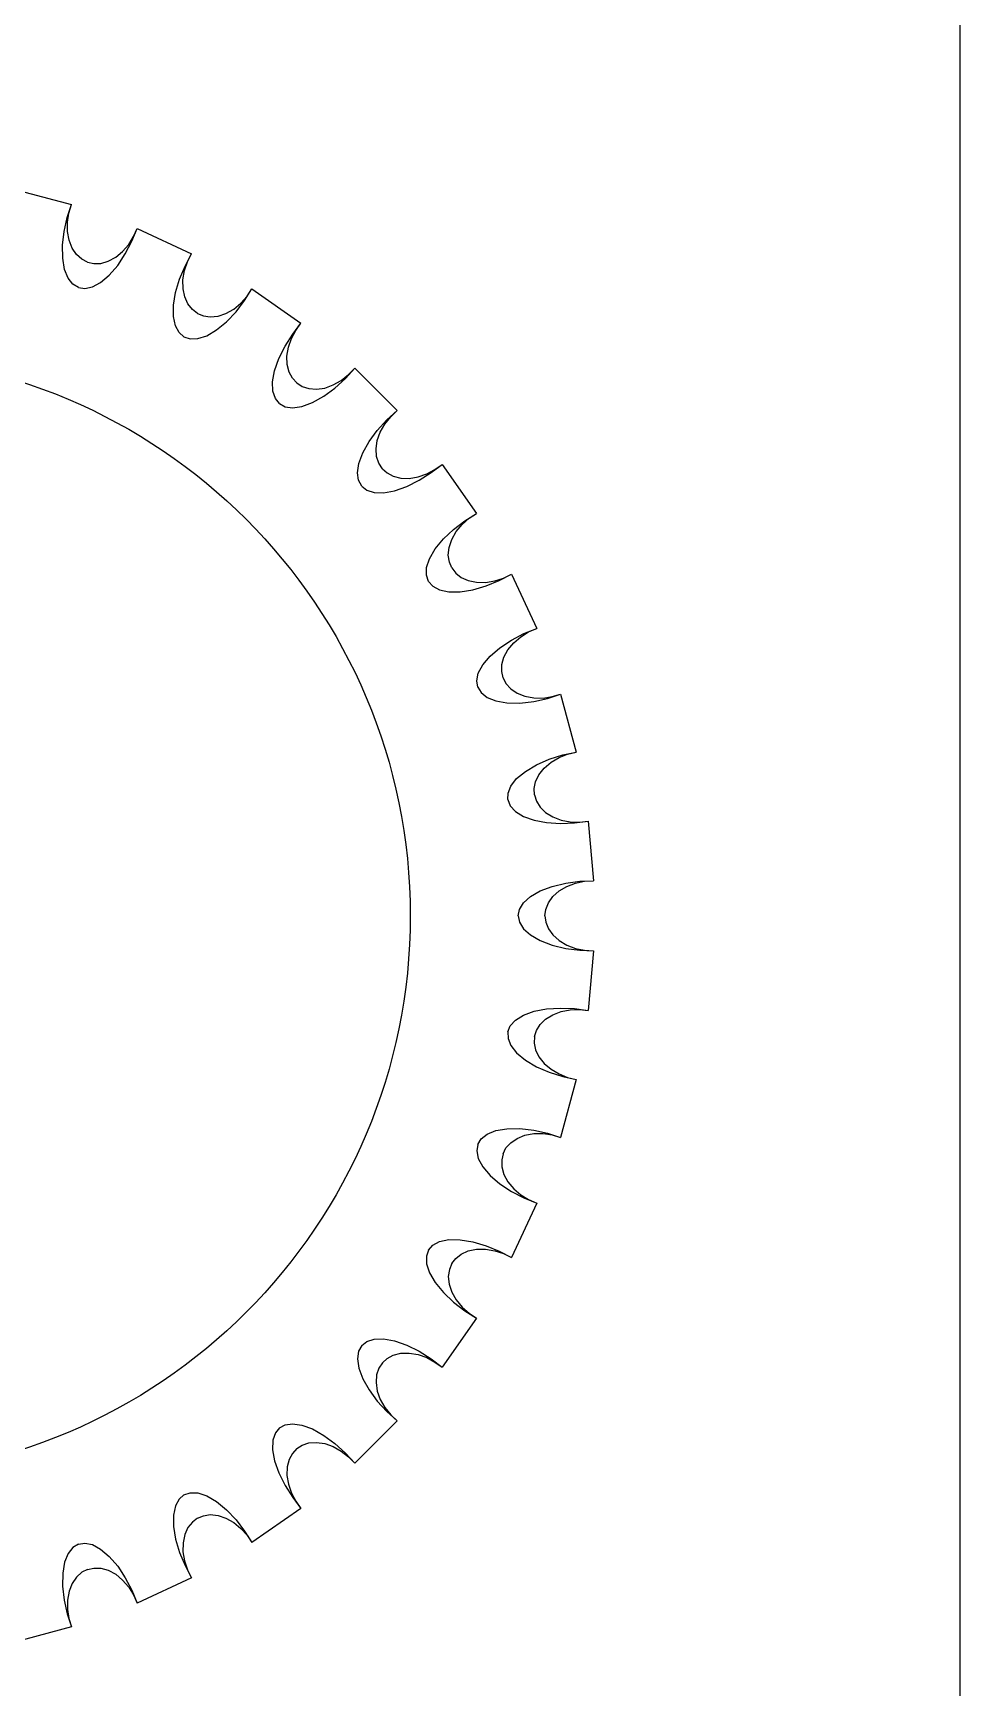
# Model space of a CAD drawing. Extents: x -615 to 711, y 0 to 128.
# Drawn here: x 52 to 60.6, y 51.34 to 66.68 of the extents above; entities that cross this region are included whole.
import ezdxf

# ---------------------------------------------------------------- set-up
doc = ezdxf.new("R2010")
doc.units = 0
doc.layers.add('DXF_EG_PANEL_1_0_MODEL_DX0', color=7, linetype='CONTINUOUS')
doc.layers.add('LAYER1', color=7, linetype='CONTINUOUS')

msp = doc.modelspace()

# ---------------------------------------------------------------- linework, layer by layer
at = {"layer": 'DXF_EG_PANEL_1_0_MODEL_DX0', "color": 178}
msp.add_line((60.6, 128.5), (60.6, 0), dxfattribs=at)
at = {"layer": 'LAYER1', "color": 178}
for p, q in [((51.818, 65.239), (52.355, 65.095)), ((51.818, 65.239), (52.355, 65.095)), ((52.965, 64.873), (53.469, 64.638)), ((52.965, 64.873), (53.469, 64.638)), ((54.031, 64.313), (54.486, 63.995)), ((54.031, 64.313), (54.486, 63.995)), ((54.984, 63.577), (55.377, 63.184)), ((54.984, 63.577), (55.377, 63.184)), ((55.795, 62.686), (56.113, 62.231)), ((55.795, 62.686), (56.113, 62.231)), ((56.438, 61.669), (56.673, 61.165)), ((56.438, 61.669), (56.673, 61.165)), ((56.895, 60.555), (57.039, 60.018)), ((56.895, 60.555), (57.039, 60.018)), ((57.152, 59.378), (57.2, 58.825)), ((57.152, 59.378), (57.2, 58.825)), ((57.2, 58.175), (57.152, 57.622)), ((57.2, 58.175), (57.152, 57.622)), ((57.039, 56.982), (56.895, 56.445)), ((57.039, 56.982), (56.895, 56.445)), ((56.673, 55.835), (56.438, 55.331)), ((56.673, 55.835), (56.438, 55.331)), ((56.113, 54.769), (55.795, 54.314)), ((56.113, 54.769), (55.795, 54.314)), ((55.377, 53.816), (54.984, 53.423)), ((55.377, 53.816), (54.984, 53.423)), ((54.486, 53.005), (54.031, 52.687)), ((54.486, 53.005), (54.031, 52.687)), ((53.469, 52.362), (52.965, 52.127)), ((53.469, 52.362), (52.965, 52.127)), ((52.355, 51.905), (51.818, 51.761)), ((52.355, 51.905), (51.818, 51.761))]:
    msp.add_line(p, q, dxfattribs=at)
for points in [[(52.421, 64.326, 0), (52.369, 64.357, 0), (52.325, 64.413, 0), (52.292, 64.494, 0), (52.275, 64.597, 0), (52.273, 64.717, 0), (52.288, 64.845, 0), (52.316, 64.974, 0), (52.355, 65.095, 0)], [(52.421, 64.326, 0), (52.369, 64.357, 0), (52.325, 64.413, 0), (52.292, 64.494, 0), (52.275, 64.597, 0), (52.273, 64.717, 0), (52.288, 64.845, 0), (52.316, 64.974, 0), (52.355, 65.095, 0)], [(52.506, 64.561, 0), (52.453, 64.588, 0), (52.404, 64.632, 0), (52.364, 64.691, 0), (52.335, 64.764, 0), (52.32, 64.846, 0), (52.319, 64.932, 0), (52.332, 65.016, 0), (52.355, 65.095, 0)], [(52.506, 64.561, 0), (52.453, 64.588, 0), (52.404, 64.632, 0), (52.364, 64.691, 0), (52.335, 64.764, 0), (52.32, 64.846, 0), (52.319, 64.932, 0), (52.332, 65.016, 0), (52.355, 65.095, 0)], [(52.421, 64.326, 0), (52.48, 64.317, 0), (52.55, 64.331, 0), (52.627, 64.373, 0), (52.707, 64.44, 0), (52.785, 64.531, 0), (52.856, 64.639, 0), (52.917, 64.755, 0), (52.965, 64.873, 0)], [(52.421, 64.326, 0), (52.48, 64.317, 0), (52.55, 64.331, 0), (52.627, 64.373, 0), (52.707, 64.44, 0), (52.785, 64.531, 0), (52.856, 64.639, 0), (52.917, 64.755, 0), (52.965, 64.873, 0)], [(52.506, 64.561, 0), (52.564, 64.548, 0), (52.629, 64.55, 0), (52.698, 64.569, 0), (52.767, 64.606, 0), (52.831, 64.66, 0), (52.887, 64.725, 0), (52.932, 64.798, 0), (52.965, 64.873, 0)], [(52.506, 64.561, 0), (52.564, 64.548, 0), (52.629, 64.55, 0), (52.698, 64.569, 0), (52.767, 64.606, 0), (52.831, 64.66, 0), (52.887, 64.725, 0), (52.932, 64.798, 0), (52.965, 64.873, 0)], [(53.4, 63.869, 0), (53.355, 63.909, 0), (53.321, 63.972, 0), (53.303, 64.057, 0), (53.304, 64.162, 0), (53.323, 64.28, 0), (53.36, 64.404, 0), (53.41, 64.525, 0), (53.469, 64.638, 0)], [(53.4, 63.869, 0), (53.355, 63.909, 0), (53.321, 63.972, 0), (53.303, 64.057, 0), (53.304, 64.162, 0), (53.323, 64.28, 0), (53.36, 64.404, 0), (53.41, 64.525, 0), (53.469, 64.638, 0)], [(53.525, 64.086, 0), (53.478, 64.122, 0), (53.437, 64.173, 0), (53.408, 64.238, 0), (53.392, 64.315, 0), (53.391, 64.398, 0), (53.406, 64.483, 0), (53.432, 64.564, 0), (53.469, 64.638, 0)], [(53.525, 64.086, 0), (53.478, 64.122, 0), (53.437, 64.173, 0), (53.408, 64.238, 0), (53.392, 64.315, 0), (53.391, 64.398, 0), (53.406, 64.483, 0), (53.432, 64.564, 0), (53.469, 64.638, 0)], [(53.4, 63.869, 0), (53.457, 63.85, 0), (53.528, 63.852, 0), (53.611, 63.879, 0), (53.702, 63.932, 0), (53.794, 64.008, 0), (53.883, 64.101, 0), (53.963, 64.206, 0), (54.031, 64.313, 0)], [(53.4, 63.869, 0), (53.457, 63.85, 0), (53.528, 63.852, 0), (53.611, 63.879, 0), (53.702, 63.932, 0), (53.794, 64.008, 0), (53.883, 64.101, 0), (53.963, 64.206, 0), (54.031, 64.313, 0)], [(53.525, 64.086, 0), (53.58, 64.063, 0), (53.644, 64.053, 0), (53.716, 64.061, 0), (53.79, 64.085, 0), (53.862, 64.126, 0), (53.929, 64.181, 0), (53.986, 64.245, 0), (54.031, 64.313, 0)], [(53.525, 64.086, 0), (53.58, 64.063, 0), (53.644, 64.053, 0), (53.716, 64.061, 0), (53.79, 64.085, 0), (53.862, 64.126, 0), (53.929, 64.181, 0), (53.986, 64.245, 0), (54.031, 64.313, 0)], [(54.285, 63.249, 0), (54.248, 63.296, 0), (54.225, 63.364, 0), (54.222, 63.451, 0), (54.241, 63.554, 0), (54.281, 63.667, 0), (54.338, 63.783, 0), (54.409, 63.894, 0), (54.486, 63.995, 0)], [(54.285, 63.249, 0), (54.248, 63.296, 0), (54.225, 63.364, 0), (54.222, 63.451, 0), (54.241, 63.554, 0), (54.281, 63.667, 0), (54.338, 63.783, 0), (54.409, 63.894, 0), (54.486, 63.995, 0)], [(54.446, 63.441, 0), (54.406, 63.485, 0), (54.375, 63.542, 0), (54.357, 63.611, 0), (54.355, 63.69, 0), (54.369, 63.772, 0), (54.397, 63.853, 0), (54.438, 63.928, 0), (54.486, 63.995, 0)], [(54.446, 63.441, 0), (54.406, 63.485, 0), (54.375, 63.542, 0), (54.357, 63.611, 0), (54.355, 63.69, 0), (54.369, 63.772, 0), (54.397, 63.853, 0), (54.438, 63.928, 0), (54.486, 63.995, 0)], [(54.285, 63.249, 0), (54.338, 63.22, 0), (54.408, 63.21, 0), (54.495, 63.223, 0), (54.593, 63.259, 0), (54.697, 63.318, 0), (54.801, 63.394, 0), (54.898, 63.483, 0), (54.984, 63.577, 0)], [(54.285, 63.249, 0), (54.338, 63.22, 0), (54.408, 63.21, 0), (54.495, 63.223, 0), (54.593, 63.259, 0), (54.697, 63.318, 0), (54.801, 63.394, 0), (54.898, 63.483, 0), (54.984, 63.577, 0)], [(54.446, 63.441, 0), (54.496, 63.409, 0), (54.558, 63.388, 0), (54.629, 63.383, 0), (54.707, 63.394, 0), (54.785, 63.422, 0), (54.86, 63.465, 0), (54.927, 63.518, 0), (54.984, 63.577, 0)], [(54.446, 63.441, 0), (54.496, 63.409, 0), (54.558, 63.388, 0), (54.629, 63.383, 0), (54.707, 63.394, 0), (54.785, 63.422, 0), (54.86, 63.465, 0), (54.927, 63.518, 0), (54.984, 63.577, 0)], [(55.049, 62.485, 0), (55.02, 62.538, 0), (55.01, 62.608, 0), (55.023, 62.695, 0), (55.059, 62.793, 0), (55.118, 62.897, 0), (55.194, 63.001, 0), (55.283, 63.098, 0), (55.377, 63.184, 0)], [(55.049, 62.485, 0), (55.02, 62.538, 0), (55.01, 62.608, 0), (55.023, 62.695, 0), (55.059, 62.793, 0), (55.118, 62.897, 0), (55.194, 63.001, 0), (55.283, 63.098, 0), (55.377, 63.184, 0)], [(55.241, 62.646, 0), (55.209, 62.696, 0), (55.188, 62.758, 0), (55.183, 62.829, 0), (55.194, 62.907, 0), (55.222, 62.985, 0), (55.265, 63.06, 0), (55.318, 63.127, 0), (55.377, 63.184, 0)], [(55.241, 62.646, 0), (55.209, 62.696, 0), (55.188, 62.758, 0), (55.183, 62.829, 0), (55.194, 62.907, 0), (55.222, 62.985, 0), (55.265, 63.06, 0), (55.318, 63.127, 0), (55.377, 63.184, 0)], [(55.049, 62.485, 0), (55.096, 62.448, 0), (55.164, 62.425, 0), (55.251, 62.422, 0), (55.354, 62.441, 0), (55.467, 62.481, 0), (55.583, 62.538, 0), (55.694, 62.609, 0), (55.795, 62.686, 0)], [(55.049, 62.485, 0), (55.096, 62.448, 0), (55.164, 62.425, 0), (55.251, 62.422, 0), (55.354, 62.441, 0), (55.467, 62.481, 0), (55.583, 62.538, 0), (55.694, 62.609, 0), (55.795, 62.686, 0)], [(55.241, 62.646, 0), (55.285, 62.606, 0), (55.342, 62.575, 0), (55.411, 62.557, 0), (55.49, 62.555, 0), (55.572, 62.569, 0), (55.653, 62.597, 0), (55.728, 62.638, 0), (55.795, 62.686, 0)], [(55.241, 62.646, 0), (55.285, 62.606, 0), (55.342, 62.575, 0), (55.411, 62.557, 0), (55.49, 62.555, 0), (55.572, 62.569, 0), (55.653, 62.597, 0), (55.728, 62.638, 0), (55.795, 62.686, 0)], [(55.669, 61.6, 0), (55.65, 61.657, 0), (55.652, 61.728, 0), (55.679, 61.811, 0), (55.732, 61.902, 0), (55.808, 61.994, 0), (55.901, 62.083, 0), (56.006, 62.163, 0), (56.113, 62.231, 0)], [(55.669, 61.6, 0), (55.65, 61.657, 0), (55.652, 61.728, 0), (55.679, 61.811, 0), (55.732, 61.902, 0), (55.808, 61.994, 0), (55.901, 62.083, 0), (56.006, 62.163, 0), (56.113, 62.231, 0)], [(55.886, 61.725, 0), (55.863, 61.78, 0), (55.853, 61.844, 0), (55.861, 61.916, 0), (55.885, 61.99, 0), (55.926, 62.062, 0), (55.981, 62.129, 0), (56.045, 62.186, 0), (56.113, 62.231, 0)], [(55.886, 61.725, 0), (55.863, 61.78, 0), (55.853, 61.844, 0), (55.861, 61.916, 0), (55.885, 61.99, 0), (55.926, 62.062, 0), (55.981, 62.129, 0), (56.045, 62.186, 0), (56.113, 62.231, 0)], [(55.886, 61.725, 0), (55.922, 61.678, 0), (55.973, 61.637, 0), (56.038, 61.608, 0), (56.115, 61.592, 0), (56.198, 61.591, 0), (56.283, 61.606, 0), (56.364, 61.632, 0), (56.438, 61.669, 0)], [(55.886, 61.725, 0), (55.922, 61.678, 0), (55.973, 61.637, 0), (56.038, 61.608, 0), (56.115, 61.592, 0), (56.198, 61.591, 0), (56.283, 61.606, 0), (56.364, 61.632, 0), (56.438, 61.669, 0)], [(55.669, 61.6, 0), (55.709, 61.555, 0), (55.772, 61.521, 0), (55.857, 61.503, 0), (55.962, 61.504, 0), (56.08, 61.523, 0), (56.204, 61.56, 0), (56.325, 61.61, 0), (56.438, 61.669, 0)], [(55.669, 61.6, 0), (55.709, 61.555, 0), (55.772, 61.521, 0), (55.857, 61.503, 0), (55.962, 61.504, 0), (56.08, 61.523, 0), (56.204, 61.56, 0), (56.325, 61.61, 0), (56.438, 61.669, 0)], [(56.126, 60.621, 0), (56.117, 60.68, 0), (56.131, 60.75, 0), (56.173, 60.827, 0), (56.24, 60.907, 0), (56.331, 60.985, 0), (56.439, 61.056, 0), (56.555, 61.117, 0), (56.673, 61.165, 0)], [(56.126, 60.621, 0), (56.117, 60.68, 0), (56.131, 60.75, 0), (56.173, 60.827, 0), (56.24, 60.907, 0), (56.331, 60.985, 0), (56.439, 61.056, 0), (56.555, 61.117, 0), (56.673, 61.165, 0)], [(56.361, 60.706, 0), (56.348, 60.764, 0), (56.35, 60.829, 0), (56.369, 60.898, 0), (56.406, 60.967, 0), (56.46, 61.031, 0), (56.525, 61.087, 0), (56.598, 61.132, 0), (56.673, 61.165, 0)], [(56.361, 60.706, 0), (56.348, 60.764, 0), (56.35, 60.829, 0), (56.369, 60.898, 0), (56.406, 60.967, 0), (56.46, 61.031, 0), (56.525, 61.087, 0), (56.598, 61.132, 0), (56.673, 61.165, 0)], [(56.126, 60.621, 0), (56.157, 60.569, 0), (56.213, 60.525, 0), (56.294, 60.492, 0), (56.397, 60.475, 0), (56.517, 60.473, 0), (56.645, 60.488, 0), (56.774, 60.516, 0), (56.895, 60.555, 0)], [(56.126, 60.621, 0), (56.157, 60.569, 0), (56.213, 60.525, 0), (56.294, 60.492, 0), (56.397, 60.475, 0), (56.517, 60.473, 0), (56.645, 60.488, 0), (56.774, 60.516, 0), (56.895, 60.555, 0)], [(56.361, 60.706, 0), (56.388, 60.653, 0), (56.432, 60.604, 0), (56.491, 60.564, 0), (56.564, 60.535, 0), (56.646, 60.52, 0), (56.732, 60.519, 0), (56.816, 60.532, 0), (56.895, 60.555, 0)], [(56.361, 60.706, 0), (56.388, 60.653, 0), (56.432, 60.604, 0), (56.491, 60.564, 0), (56.564, 60.535, 0), (56.646, 60.52, 0), (56.732, 60.519, 0), (56.816, 60.532, 0), (56.895, 60.555, 0)], [(56.406, 59.577, 0), (56.407, 59.637, 0), (56.433, 59.703, 0), (56.487, 59.772, 0), (56.568, 59.839, 0), (56.671, 59.9, 0), (56.789, 59.951, 0), (56.914, 59.991, 0), (57.039, 60.018, 0)], [(56.406, 59.577, 0), (56.407, 59.637, 0), (56.433, 59.703, 0), (56.487, 59.772, 0), (56.568, 59.839, 0), (56.671, 59.9, 0), (56.789, 59.951, 0), (56.914, 59.991, 0), (57.039, 60.018, 0)], [(56.652, 59.62, 0), (56.649, 59.68, 0), (56.662, 59.743, 0), (56.693, 59.808, 0), (56.742, 59.869, 0), (56.806, 59.923, 0), (56.88, 59.967, 0), (56.959, 59.999, 0), (57.039, 60.018, 0)], [(56.652, 59.62, 0), (56.649, 59.68, 0), (56.662, 59.743, 0), (56.693, 59.808, 0), (56.742, 59.869, 0), (56.806, 59.923, 0), (56.88, 59.967, 0), (56.959, 59.999, 0), (57.039, 60.018, 0)], [(56.406, 59.577, 0), (56.428, 59.52, 0), (56.475, 59.467, 0), (56.549, 59.421, 0), (56.648, 59.386, 0), (56.765, 59.364, 0), (56.894, 59.356, 0), (57.025, 59.361, 0), (57.152, 59.378, 0)], [(56.406, 59.577, 0), (56.428, 59.52, 0), (56.475, 59.467, 0), (56.549, 59.421, 0), (56.648, 59.386, 0), (56.765, 59.364, 0), (56.894, 59.356, 0), (57.025, 59.361, 0), (57.152, 59.378, 0)], [(56.652, 59.62, 0), (56.67, 59.563, 0), (56.704, 59.508, 0), (56.755, 59.458, 0), (56.822, 59.417, 0), (56.9, 59.388, 0), (56.985, 59.372, 0), (57.07, 59.369, 0), (57.152, 59.378, 0)], [(56.652, 59.62, 0), (56.67, 59.563, 0), (56.704, 59.508, 0), (56.755, 59.458, 0), (56.822, 59.417, 0), (56.9, 59.388, 0), (56.985, 59.372, 0), (57.07, 59.369, 0), (57.152, 59.378, 0)], [(56.5, 58.5, 0), (56.512, 58.559, 0), (56.549, 58.62, 0), (56.614, 58.678, 0), (56.705, 58.73, 0), (56.817, 58.772, 0), (56.942, 58.802, 0), (57.073, 58.82, 0), (57.2, 58.825, 0)], [(56.5, 58.5, 0), (56.512, 58.559, 0), (56.549, 58.62, 0), (56.614, 58.678, 0), (56.705, 58.73, 0), (56.817, 58.772, 0), (56.942, 58.802, 0), (57.073, 58.82, 0), (57.2, 58.825, 0)], [(56.75, 58.5, 0), (56.758, 58.559, 0), (56.782, 58.62, 0), (56.823, 58.678, 0), (56.882, 58.73, 0), (56.954, 58.772, 0), (57.034, 58.802, 0), (57.118, 58.82, 0), (57.2, 58.825, 0)], [(56.75, 58.5, 0), (56.758, 58.559, 0), (56.782, 58.62, 0), (56.823, 58.678, 0), (56.882, 58.73, 0), (56.954, 58.772, 0), (57.034, 58.802, 0), (57.118, 58.82, 0), (57.2, 58.825, 0)], [(56.5, 58.5, 0), (56.512, 58.441, 0), (56.549, 58.38, 0), (56.614, 58.322, 0), (56.705, 58.27, 0), (56.817, 58.228, 0), (56.942, 58.198, 0), (57.073, 58.18, 0), (57.2, 58.175, 0)], [(56.5, 58.5, 0), (56.512, 58.441, 0), (56.549, 58.38, 0), (56.614, 58.322, 0), (56.705, 58.27, 0), (56.817, 58.228, 0), (56.942, 58.198, 0), (57.073, 58.18, 0), (57.2, 58.175, 0)], [(56.75, 58.5, 0), (56.758, 58.441, 0), (56.782, 58.38, 0), (56.823, 58.322, 0), (56.882, 58.27, 0), (56.954, 58.228, 0), (57.034, 58.198, 0), (57.118, 58.18, 0), (57.2, 58.175, 0)], [(56.75, 58.5, 0), (56.758, 58.441, 0), (56.782, 58.38, 0), (56.823, 58.322, 0), (56.882, 58.27, 0), (56.954, 58.228, 0), (57.034, 58.198, 0), (57.118, 58.18, 0), (57.2, 58.175, 0)], [(56.406, 57.423, 0), (56.428, 57.48, 0), (56.475, 57.533, 0), (56.549, 57.579, 0), (56.648, 57.614, 0), (56.765, 57.636, 0), (56.894, 57.644, 0), (57.025, 57.639, 0), (57.152, 57.622, 0)], [(56.406, 57.423, 0), (56.428, 57.48, 0), (56.475, 57.533, 0), (56.549, 57.579, 0), (56.648, 57.614, 0), (56.765, 57.636, 0), (56.894, 57.644, 0), (57.025, 57.639, 0), (57.152, 57.622, 0)], [(56.652, 57.38, 0), (56.67, 57.437, 0), (56.704, 57.492, 0), (56.755, 57.542, 0), (56.822, 57.583, 0), (56.9, 57.612, 0), (56.985, 57.628, 0), (57.07, 57.631, 0), (57.152, 57.622, 0)], [(56.652, 57.38, 0), (56.67, 57.437, 0), (56.704, 57.492, 0), (56.755, 57.542, 0), (56.822, 57.583, 0), (56.9, 57.612, 0), (56.985, 57.628, 0), (57.07, 57.631, 0), (57.152, 57.622, 0)], [(56.406, 57.423, 0), (56.407, 57.363, 0), (56.433, 57.297, 0), (56.487, 57.228, 0), (56.568, 57.161, 0), (56.671, 57.1, 0), (56.789, 57.049, 0), (56.914, 57.009, 0), (57.039, 56.982, 0)], [(56.406, 57.423, 0), (56.407, 57.363, 0), (56.433, 57.297, 0), (56.487, 57.228, 0), (56.568, 57.161, 0), (56.671, 57.1, 0), (56.789, 57.049, 0), (56.914, 57.009, 0), (57.039, 56.982, 0)], [(56.652, 57.38, 0), (56.649, 57.32, 0), (56.662, 57.257, 0), (56.693, 57.192, 0), (56.742, 57.131, 0), (56.806, 57.077, 0), (56.88, 57.033, 0), (56.959, 57.001, 0), (57.039, 56.982, 0)], [(56.652, 57.38, 0), (56.649, 57.32, 0), (56.662, 57.257, 0), (56.693, 57.192, 0), (56.742, 57.131, 0), (56.806, 57.077, 0), (56.88, 57.033, 0), (56.959, 57.001, 0), (57.039, 56.982, 0)], [(56.126, 56.379, 0), (56.157, 56.431, 0), (56.213, 56.475, 0), (56.294, 56.508, 0), (56.397, 56.525, 0), (56.517, 56.527, 0), (56.645, 56.512, 0), (56.774, 56.484, 0), (56.895, 56.445, 0)], [(56.126, 56.379, 0), (56.157, 56.431, 0), (56.213, 56.475, 0), (56.294, 56.508, 0), (56.397, 56.525, 0), (56.517, 56.527, 0), (56.645, 56.512, 0), (56.774, 56.484, 0), (56.895, 56.445, 0)], [(56.361, 56.294, 0), (56.388, 56.347, 0), (56.432, 56.396, 0), (56.491, 56.436, 0), (56.564, 56.465, 0), (56.646, 56.48, 0), (56.732, 56.481, 0), (56.816, 56.468, 0), (56.895, 56.445, 0)], [(56.361, 56.294, 0), (56.388, 56.347, 0), (56.432, 56.396, 0), (56.491, 56.436, 0), (56.564, 56.465, 0), (56.646, 56.48, 0), (56.732, 56.481, 0), (56.816, 56.468, 0), (56.895, 56.445, 0)], [(56.126, 56.379, 0), (56.117, 56.32, 0), (56.131, 56.25, 0), (56.173, 56.173, 0), (56.24, 56.093, 0), (56.331, 56.015, 0), (56.439, 55.944, 0), (56.555, 55.883, 0), (56.673, 55.835, 0)], [(56.126, 56.379, 0), (56.117, 56.32, 0), (56.131, 56.25, 0), (56.173, 56.173, 0), (56.24, 56.093, 0), (56.331, 56.015, 0), (56.439, 55.944, 0), (56.555, 55.883, 0), (56.673, 55.835, 0)], [(56.361, 56.294, 0), (56.348, 56.236, 0), (56.35, 56.171, 0), (56.369, 56.102, 0), (56.406, 56.033, 0), (56.46, 55.969, 0), (56.525, 55.913, 0), (56.598, 55.868, 0), (56.673, 55.835, 0)], [(56.361, 56.294, 0), (56.348, 56.236, 0), (56.35, 56.171, 0), (56.369, 56.102, 0), (56.406, 56.033, 0), (56.46, 55.969, 0), (56.525, 55.913, 0), (56.598, 55.868, 0), (56.673, 55.835, 0)], [(55.669, 55.4, 0), (55.65, 55.343, 0), (55.652, 55.272, 0), (55.679, 55.189, 0), (55.732, 55.098, 0), (55.808, 55.006, 0), (55.901, 54.917, 0), (56.006, 54.837, 0), (56.113, 54.769, 0)], [(55.669, 55.4, 0), (55.65, 55.343, 0), (55.652, 55.272, 0), (55.679, 55.189, 0), (55.732, 55.098, 0), (55.808, 55.006, 0), (55.901, 54.917, 0), (56.006, 54.837, 0), (56.113, 54.769, 0)], [(55.669, 55.4, 0), (55.709, 55.445, 0), (55.772, 55.479, 0), (55.857, 55.497, 0), (55.962, 55.496, 0), (56.08, 55.477, 0), (56.204, 55.44, 0), (56.325, 55.39, 0), (56.438, 55.331, 0)], [(55.669, 55.4, 0), (55.709, 55.445, 0), (55.772, 55.479, 0), (55.857, 55.497, 0), (55.962, 55.496, 0), (56.08, 55.477, 0), (56.204, 55.44, 0), (56.325, 55.39, 0), (56.438, 55.331, 0)], [(55.886, 55.275, 0), (55.922, 55.322, 0), (55.973, 55.363, 0), (56.038, 55.392, 0), (56.115, 55.408, 0), (56.198, 55.409, 0), (56.283, 55.394, 0), (56.364, 55.368, 0), (56.438, 55.331, 0)], [(55.886, 55.275, 0), (55.922, 55.322, 0), (55.973, 55.363, 0), (56.038, 55.392, 0), (56.115, 55.408, 0), (56.198, 55.409, 0), (56.283, 55.394, 0), (56.364, 55.368, 0), (56.438, 55.331, 0)], [(55.886, 55.275, 0), (55.863, 55.22, 0), (55.853, 55.156, 0), (55.861, 55.084, 0), (55.885, 55.01, 0), (55.926, 54.938, 0), (55.981, 54.871, 0), (56.045, 54.814, 0), (56.113, 54.769, 0)], [(55.886, 55.275, 0), (55.863, 55.22, 0), (55.853, 55.156, 0), (55.861, 55.084, 0), (55.885, 55.01, 0), (55.926, 54.938, 0), (55.981, 54.871, 0), (56.045, 54.814, 0), (56.113, 54.769, 0)], [(55.049, 54.515, 0), (55.02, 54.462, 0), (55.01, 54.392, 0), (55.023, 54.305, 0), (55.059, 54.207, 0), (55.118, 54.103, 0), (55.194, 53.999, 0), (55.283, 53.902, 0), (55.377, 53.816, 0)], [(55.049, 54.515, 0), (55.02, 54.462, 0), (55.01, 54.392, 0), (55.023, 54.305, 0), (55.059, 54.207, 0), (55.118, 54.103, 0), (55.194, 53.999, 0), (55.283, 53.902, 0), (55.377, 53.816, 0)], [(55.049, 54.515, 0), (55.096, 54.552, 0), (55.164, 54.575, 0), (55.251, 54.578, 0), (55.354, 54.559, 0), (55.467, 54.519, 0), (55.583, 54.462, 0), (55.694, 54.391, 0), (55.795, 54.314, 0)], [(55.049, 54.515, 0), (55.096, 54.552, 0), (55.164, 54.575, 0), (55.251, 54.578, 0), (55.354, 54.559, 0), (55.467, 54.519, 0), (55.583, 54.462, 0), (55.694, 54.391, 0), (55.795, 54.314, 0)], [(55.241, 54.354, 0), (55.209, 54.304, 0), (55.188, 54.242, 0), (55.183, 54.171, 0), (55.194, 54.093, 0), (55.222, 54.015, 0), (55.265, 53.94, 0), (55.318, 53.873, 0), (55.377, 53.816, 0)], [(55.241, 54.354, 0), (55.209, 54.304, 0), (55.188, 54.242, 0), (55.183, 54.171, 0), (55.194, 54.093, 0), (55.222, 54.015, 0), (55.265, 53.94, 0), (55.318, 53.873, 0), (55.377, 53.816, 0)], [(55.241, 54.354, 0), (55.285, 54.394, 0), (55.342, 54.425, 0), (55.411, 54.443, 0), (55.49, 54.445, 0), (55.572, 54.431, 0), (55.653, 54.403, 0), (55.728, 54.362, 0), (55.795, 54.314, 0)], [(55.241, 54.354, 0), (55.285, 54.394, 0), (55.342, 54.425, 0), (55.411, 54.443, 0), (55.49, 54.445, 0), (55.572, 54.431, 0), (55.653, 54.403, 0), (55.728, 54.362, 0), (55.795, 54.314, 0)], [(54.285, 53.751, 0), (54.248, 53.704, 0), (54.225, 53.636, 0), (54.222, 53.549, 0), (54.241, 53.446, 0), (54.281, 53.333, 0), (54.338, 53.217, 0), (54.409, 53.106, 0), (54.486, 53.005, 0)], [(54.285, 53.751, 0), (54.248, 53.704, 0), (54.225, 53.636, 0), (54.222, 53.549, 0), (54.241, 53.446, 0), (54.281, 53.333, 0), (54.338, 53.217, 0), (54.409, 53.106, 0), (54.486, 53.005, 0)], [(54.285, 53.751, 0), (54.338, 53.78, 0), (54.408, 53.79, 0), (54.495, 53.777, 0), (54.593, 53.741, 0), (54.697, 53.682, 0), (54.801, 53.606, 0), (54.898, 53.517, 0), (54.984, 53.423, 0)], [(54.285, 53.751, 0), (54.338, 53.78, 0), (54.408, 53.79, 0), (54.495, 53.777, 0), (54.593, 53.741, 0), (54.697, 53.682, 0), (54.801, 53.606, 0), (54.898, 53.517, 0), (54.984, 53.423, 0)], [(54.446, 53.559, 0), (54.406, 53.515, 0), (54.375, 53.458, 0), (54.357, 53.389, 0), (54.355, 53.31, 0), (54.369, 53.228, 0), (54.397, 53.147, 0), (54.438, 53.072, 0), (54.486, 53.005, 0)], [(54.446, 53.559, 0), (54.406, 53.515, 0), (54.375, 53.458, 0), (54.357, 53.389, 0), (54.355, 53.31, 0), (54.369, 53.228, 0), (54.397, 53.147, 0), (54.438, 53.072, 0), (54.486, 53.005, 0)], [(54.446, 53.559, 0), (54.496, 53.591, 0), (54.558, 53.612, 0), (54.629, 53.617, 0), (54.707, 53.606, 0), (54.785, 53.578, 0), (54.86, 53.535, 0), (54.927, 53.482, 0), (54.984, 53.423, 0)], [(54.446, 53.559, 0), (54.496, 53.591, 0), (54.558, 53.612, 0), (54.629, 53.617, 0), (54.707, 53.606, 0), (54.785, 53.578, 0), (54.86, 53.535, 0), (54.927, 53.482, 0), (54.984, 53.423, 0)], [(53.4, 53.131, 0), (53.355, 53.091, 0), (53.321, 53.028, 0), (53.303, 52.943, 0), (53.304, 52.838, 0), (53.323, 52.72, 0), (53.36, 52.596, 0), (53.41, 52.475, 0), (53.469, 52.362, 0)], [(53.4, 53.131, 0), (53.355, 53.091, 0), (53.321, 53.028, 0), (53.303, 52.943, 0), (53.304, 52.838, 0), (53.323, 52.72, 0), (53.36, 52.596, 0), (53.41, 52.475, 0), (53.469, 52.362, 0)], [(53.4, 53.131, 0), (53.457, 53.15, 0), (53.528, 53.148, 0), (53.611, 53.121, 0), (53.702, 53.068, 0), (53.794, 52.992, 0), (53.883, 52.899, 0), (53.963, 52.794, 0), (54.031, 52.687, 0)], [(53.4, 53.131, 0), (53.457, 53.15, 0), (53.528, 53.148, 0), (53.611, 53.121, 0), (53.702, 53.068, 0), (53.794, 52.992, 0), (53.883, 52.899, 0), (53.963, 52.794, 0), (54.031, 52.687, 0)], [(53.525, 52.914, 0), (53.58, 52.937, 0), (53.644, 52.947, 0), (53.716, 52.939, 0), (53.79, 52.915, 0), (53.862, 52.874, 0), (53.929, 52.819, 0), (53.986, 52.755, 0), (54.031, 52.687, 0)], [(53.525, 52.914, 0), (53.58, 52.937, 0), (53.644, 52.947, 0), (53.716, 52.939, 0), (53.79, 52.915, 0), (53.862, 52.874, 0), (53.929, 52.819, 0), (53.986, 52.755, 0), (54.031, 52.687, 0)], [(53.525, 52.914, 0), (53.478, 52.878, 0), (53.437, 52.827, 0), (53.408, 52.762, 0), (53.392, 52.685, 0), (53.391, 52.602, 0), (53.406, 52.517, 0), (53.432, 52.436, 0), (53.469, 52.362, 0)], [(53.525, 52.914, 0), (53.478, 52.878, 0), (53.437, 52.827, 0), (53.408, 52.762, 0), (53.392, 52.685, 0), (53.391, 52.602, 0), (53.406, 52.517, 0), (53.432, 52.436, 0), (53.469, 52.362, 0)], [(52.421, 52.674, 0), (52.369, 52.643, 0), (52.325, 52.587, 0), (52.292, 52.506, 0), (52.275, 52.403, 0), (52.273, 52.283, 0), (52.288, 52.155, 0), (52.316, 52.026, 0), (52.355, 51.905, 0)], [(52.421, 52.674, 0), (52.369, 52.643, 0), (52.325, 52.587, 0), (52.292, 52.506, 0), (52.275, 52.403, 0), (52.273, 52.283, 0), (52.288, 52.155, 0), (52.316, 52.026, 0), (52.355, 51.905, 0)], [(52.421, 52.674, 0), (52.48, 52.683, 0), (52.55, 52.669, 0), (52.627, 52.627, 0), (52.707, 52.56, 0), (52.785, 52.469, 0), (52.856, 52.361, 0), (52.917, 52.245, 0), (52.965, 52.127, 0)], [(52.421, 52.674, 0), (52.48, 52.683, 0), (52.55, 52.669, 0), (52.627, 52.627, 0), (52.707, 52.56, 0), (52.785, 52.469, 0), (52.856, 52.361, 0), (52.917, 52.245, 0), (52.965, 52.127, 0)], [(52.506, 52.439, 0), (52.453, 52.412, 0), (52.404, 52.368, 0), (52.364, 52.309, 0), (52.335, 52.236, 0), (52.32, 52.154, 0), (52.319, 52.068, 0), (52.332, 51.984, 0), (52.355, 51.905, 0)], [(52.506, 52.439, 0), (52.453, 52.412, 0), (52.404, 52.368, 0), (52.364, 52.309, 0), (52.335, 52.236, 0), (52.32, 52.154, 0), (52.319, 52.068, 0), (52.332, 51.984, 0), (52.355, 51.905, 0)], [(52.506, 52.439, 0), (52.564, 52.452, 0), (52.629, 52.45, 0), (52.698, 52.431, 0), (52.767, 52.394, 0), (52.831, 52.34, 0), (52.887, 52.275, 0), (52.932, 52.202, 0), (52.965, 52.127, 0)], [(52.506, 52.439, 0), (52.564, 52.452, 0), (52.629, 52.45, 0), (52.698, 52.431, 0), (52.767, 52.394, 0), (52.831, 52.34, 0), (52.887, 52.275, 0), (52.932, 52.202, 0), (52.965, 52.127, 0)]]:
    msp.add_polyline3d(points, dxfattribs=at)
msp.add_circle((50.3, 58.5), 5.2, dxfattribs=at)

doc.saveas('drawing.dxf')
